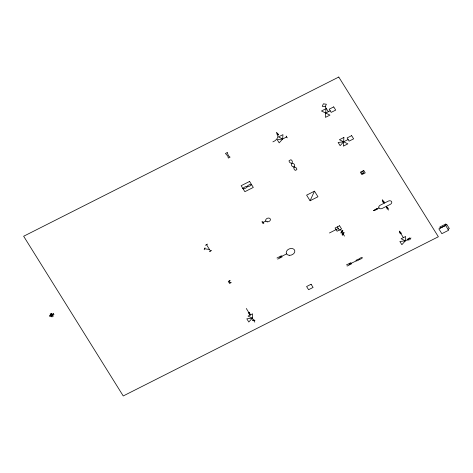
<?xml version="1.0" encoding="UTF-8"?>
<svg xmlns="http://www.w3.org/2000/svg" width="473" height="473" viewBox="0 0 473 473"><rect width="100%" height="100%" fill="white"/><g stroke="black" fill="none" stroke-linecap="round" stroke-linejoin="round"><path stroke-width="0.71" d="M252.31 318.146L246.811 318.826L248.804 322.018L252.31 318.146L252.57 313.818L248.071 316.088L252.31 318.146L254.799 322.143M282.677 138.985L277.178 139.659L279.171 142.852L282.677 138.985L282.937 134.651L278.437 136.928L282.677 138.985L286.691 136.957M405.373 240.822L399.874 241.496L401.867 244.689L405.373 240.822L405.633 236.488L401.128 238.764L405.373 240.822L411.002 237.978M204.176 249.744L205.063 247.811M325.217 106.738L326.364 104.243L323.396 103.818L322.255 106.319L325.217 106.738L328.327 111.723M310.087 200.747L314.48 191.175L317.968 196.768L310.087 200.747L306.605 195.154L314.48 191.175M340.808 232.817L342.623 230.209M341.11 233.295L342.925 230.694M342.056 234.821L343.871 232.213M342.357 235.3L344.173 232.692M343.629 141.794L340.122 145.666L338.13 142.474L343.629 141.794L348.134 139.517M373.741 210.597L376.869 208.487L377.365 209.291L373.741 210.597L378.962 207.954A2.56 1.886 -20.6 0 0 382.243 208.422L390.296 204.354A2.56 1.886 -20.6 0 0 391.567 201.587A2.56 1.886 -20.6 0 0 388.286 201.126L380.233 205.193A2.56 1.886 -20.6 0 0 378.962 207.954M325.702 113.047L330.207 110.771M205.377 245.245L207.629 244.109M263.225 222.387L265.861 221.057M209.362 251.636L211.614 250.495M276.977 258.01L281.476 255.733M279.573 257.43L286.597 253.883M277.675 259.127L282.174 256.857M329.445 232.976L338.319 228.489M346.407 264.933L350.913 262.663M349.009 264.36L356.204 260.907A1.318 0.97 -20.6 0 0 356.689 260.889A2.607 1.922 -20.6 0 0 357.216 260.741A4.547 3.346 -20.6 0 0 358.504 260.091A2.607 1.922 -20.6 0 0 358.924 259.76A1.318 0.97 -20.6 0 0 359.19 259.399L359.362 259.31A1.318 0.97 -20.6 0 0 359.847 259.293A2.607 1.922 -20.6 0 0 360.379 259.145A4.547 3.346 -20.6 0 0 361.668 258.495A2.607 1.922 -20.6 0 0 362.082 258.163A1.318 0.97 -20.6 0 0 362.353 257.803L362.2 257.525A1.318 0.97 -20.6 0 0 361.697 257.543A2.607 1.922 -20.6 0 0 361.165 257.69A4.547 3.346 -20.6 0 0 359.876 258.341A2.607 1.922 -20.6 0 0 359.462 258.672A1.318 0.97 -20.6 0 0 359.19 259.033L359.06 259.127A1.318 0.97 -20.6 0 0 358.534 259.139A2.607 1.922 -20.6 0 0 358.008 259.287A4.547 3.346 -20.6 0 0 356.713 259.937A2.607 1.922 -20.6 0 0 356.299 260.268A1.318 0.97 -20.6 0 0 356.027 260.629L356.039 260.824M347.105 266.057L351.61 263.78M445.625 225.467L438.867 228.879L441.859 233.674L448.611 230.262L445.294 224.906L446.642 224.226L449.35 228.565L448.002 229.251M252.387 320.097L254.651 320.156M252.712 320.611L254.977 320.67M204.62 248.78L209.492 249.466M382.267 199.961L384.324 202.077L383.195 202.645L382.267 199.961L384.259 203.159M386.27 206.388L388.327 208.498L387.204 209.066L386.27 206.388L388.581 210.095M399.348 231.155L401.4 233.266L400.276 233.833L399.348 231.155L403.38 237.623M250.318 314.953L248.266 312.842L249.389 312.275L250.318 314.953L246.285 308.485M409.387 237.765L410.381 239.362M408.264 238.333L409.257 239.929M407.135 238.9L408.134 240.503M286.13 136.053L287.253 137.856M340.383 229.547L344.468 236.098M337.326 226.892L339.318 230.085M262.616 221.411L263.833 223.362M261.924 221.76L263.142 223.711M206.506 244.677L210.485 251.068M52.095 314.314L52.68 315.255M50.658 315.036L51.25 315.976M277.349 133.8A7.018 5.168 -20.6 0 1 272.897 141.859M293.68 166.934A3.725 2.743 -20.6 0 1 291.67 163.652A3.973 2.927 -20.6 0 0 290.913 159.738L289.062 160.672A3.973 2.927 -20.6 0 0 292.385 163.291A3.725 2.743 -20.6 0 1 294.448 166.543M294.537 166.502A3.938 2.903 -20.6 0 0 295.383 170.369L296.819 169.647A3.938 2.903 -20.6 0 0 293.591 166.975M242.98 188.55L243.246 188.822A1.762 1.295 -20.6 0 0 243.891 188.798A3.477 2.56 -20.6 0 0 244.594 188.597A6.06 4.458 -20.6 0 0 246.315 187.734A3.477 2.56 -20.6 0 0 246.871 187.29A1.762 1.295 -20.6 0 0 247.231 186.811L247.225 186.321A1.762 1.295 -20.6 0 1 247.586 185.842A3.477 2.56 -20.6 0 1 248.142 185.398A6.06 4.458 -20.6 0 1 249.862 184.529A3.477 2.56 -20.6 0 1 250.566 184.334A1.762 1.295 -20.6 0 1 251.21 184.304L251.459 184.653A1.762 1.295 -20.6 0 1 251.08 185.162A3.477 2.56 -20.6 0 1 250.53 185.599A6.06 4.458 -20.6 0 1 248.81 186.468A3.477 2.56 -20.6 0 1 248.1 186.669A1.762 1.295 -20.6 0 1 247.456 186.693L247.03 186.439A1.762 1.295 -20.6 0 0 246.356 186.463A3.477 2.56 -20.6 0 0 245.647 186.658A6.06 4.458 -20.6 0 0 243.926 187.527A3.477 2.56 -20.6 0 0 243.376 187.97A1.762 1.295 -20.6 0 0 243.01 188.449L242.992 188.502M325.962 108.713L325.448 117.375L329.947 115.105L321.463 110.989L325.962 108.713M343.889 137.466L343.368 146.127L347.874 143.851L339.389 139.736L343.889 137.466M229.973 280.53L229.417 282.162L231.25 282.582L229.559 283.439L228.276 281.388L229.973 280.53M338.774 77.04L23.65 236.246L123.234 395.96L438.359 236.754L338.774 77.04M227.217 152.59L225.438 153.489L227.868 156.179L228.288 158.059L230.067 157.16L228.5 155.859L227.217 152.59M278.467 134.397L277.338 134.971L276.409 132.286L278.467 134.397M333.713 106.898L329.208 109.174L331.201 112.367L335.706 110.091L333.713 106.898M249.578 181.449L241.147 185.706L244.878 191.683L253.309 187.426L249.578 181.449M351.64 135.65L347.135 137.921L349.127 141.12L353.627 138.843L351.64 135.65M51.415 313.392L50.144 314.037L51.929 316.892L53.195 316.254L51.415 313.392M53.36 313.67L49.393 315.674L49.978 316.614L53.946 314.61L53.36 313.67M363.743 170.487L360.367 172.196L361.857 174.59L365.233 172.887L363.743 170.487M339.579 225.757L335.073 228.027L337.066 231.22L341.565 228.95L339.579 225.757M311.092 284.249L306.593 286.526L308.585 289.718L313.085 287.442L311.092 284.249M445.667 224.084L439.76 227.07L440.357 228.033L446.264 225.047L445.667 224.084M267.292 221.837A2.454 1.809 -20.6 0 0 270.379 219.206A2.454 1.809 -20.6 0 0 266.459 218.81A2.454 1.809 -20.6 0 0 267.292 221.837M289.174 255.302A4.434 3.264 -20.6 0 0 294.75 250.548A4.434 3.264 -20.6 0 0 287.673 249.839A4.434 3.264 -20.6 0 0 289.174 255.302M362.389 173.425A1.1 0.81 -20.6 0 0 363.767 172.249A1.1 0.81 -20.6 0 0 362.016 172.071A1.1 0.81 -20.6 0 0 362.389 173.425"/></g></svg>
